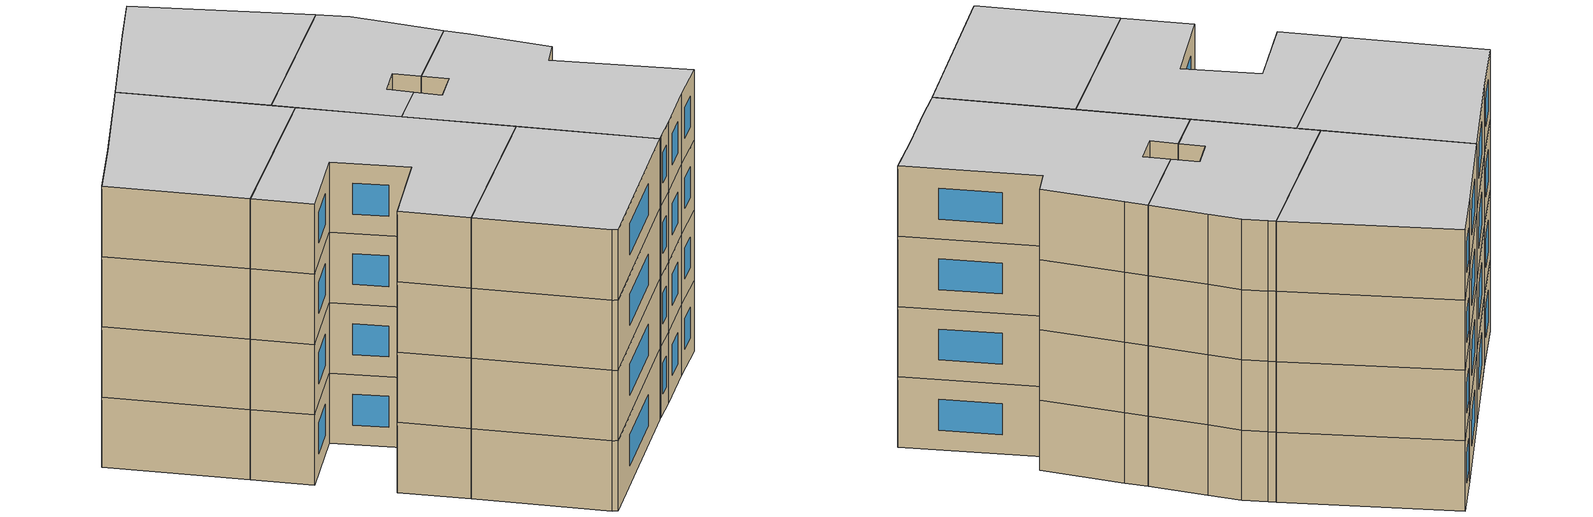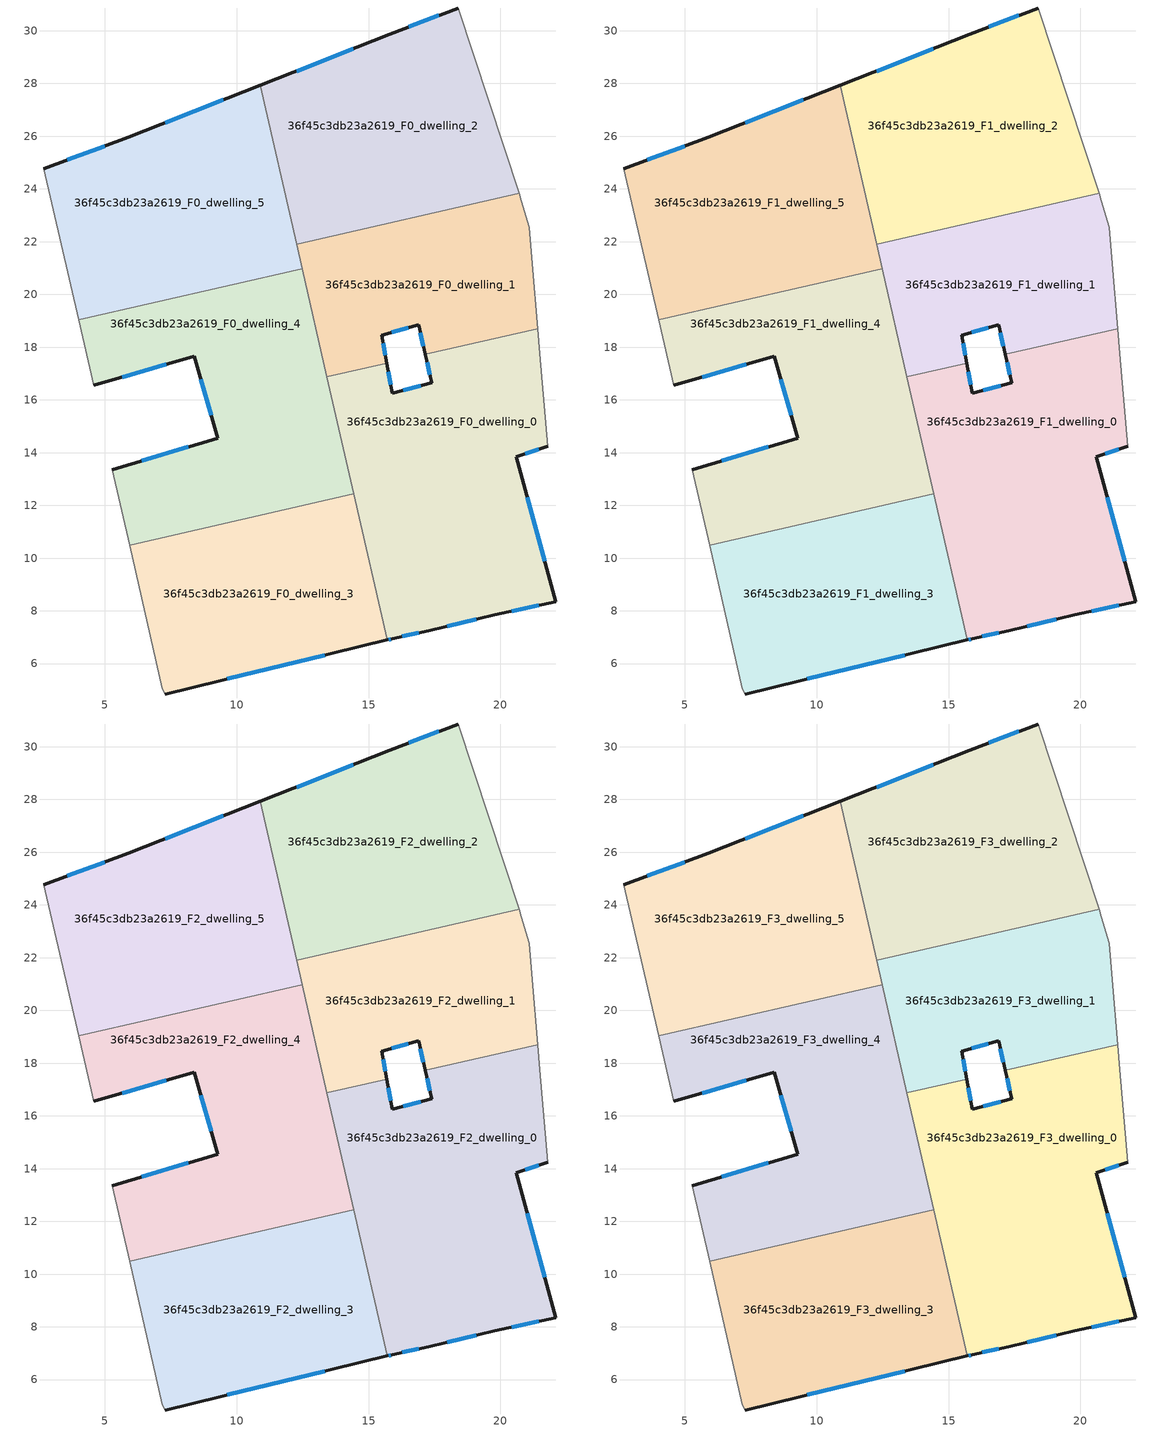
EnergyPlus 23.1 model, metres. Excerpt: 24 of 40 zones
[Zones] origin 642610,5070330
36f45c3db23a2619_F0_dwelling_0
 floor ground (EU_floor_Construction): 21.42,18.7 21.5,17.75 21.8,14.25 20.6,13.85 22.1,8.34 19.79,7.84 17.29,7.25 15.89,6.95 15.7,6.9 13.42,16.87 15.69,17.39 15.89,16.25 17.4,16.65 17.15,17.73 z0
 wall outside (EU_wall_Construction): 17.15,17.73 17.4,16.65 15.89,16.25 15.69,17.39 / 15.7,6.9 15.89,6.95 17.29,7.25 19.79,7.84 22.1,8.34 20.6,13.85 21.8,14.25 z0:3
 wall to 36f45c3db23a2619_F0_dwelling_1 (EU_wall_Construction): 15.69,17.39 13.42,16.87 / 21.42,18.7 17.15,17.73 z0:3
 wall adiabatic (EU_wall_Construction): 21.8,14.25 21.5,17.75 21.42,18.7 z0:3
 wall to 36f45c3db23a2619_F0_dwelling_3 (EU_wall_Construction): 14.44,12.44 15.7,6.9 z0:3
 wall to 36f45c3db23a2619_F0_dwelling_4 (EU_wall_Construction): 13.42,16.87 14.44,12.44 z0:3
 window (EU_Window_Construction): 15.84,16.57 15.74,17.07 / 16.97,16.54 16.31,16.36 / 17.22,17.43 17.33,16.95 / 20.93,13.96 21.46,14.14 / 21.68,9.89 21.02,12.31 / 20.44,7.99 21.45,8.2 / 17.99,7.41 19.09,7.68 / 16.28,7.03 16.9,7.16 / 15.76,6.91 15.84,6.93 z0.84:2.16
36f45c3db23a2619_F0_dwelling_1
 floor ground (EU_floor_Construction): 20.8,23.56 21.1,22.55 21.2,21.15 21.42,18.7 17.15,17.73 16.9,18.85 15.49,18.46 15.69,17.39 13.42,16.87 12.27,21.91 20.71,23.84 z0
 wall outside (EU_wall_Construction): 15.69,17.39 15.49,18.46 16.9,18.85 17.15,17.73 z0:3
 wall adiabatic (EU_wall_Construction): 21.42,18.7 21.2,21.15 21.1,22.55 20.8,23.56 20.71,23.84 z0:3
 wall to 36f45c3db23a2619_F0_dwelling_2 (EU_wall_Construction): 20.71,23.84 12.27,21.91 z0:3
 wall to 36f45c3db23a2619_F0_dwelling_4 (EU_wall_Construction): 12.49,20.97 13.42,16.87 z0:3
 wall to 36f45c3db23a2619_F0_dwelling_5 (EU_wall_Construction): 12.27,21.91 12.49,20.97 z0:3
 window (EU_Window_Construction): 16.97,18.54 17.08,18.04 / 15.89,18.57 16.5,18.74 / 15.63,17.69 15.55,18.16 z0.84:2.16
36f45c3db23a2619_F0_dwelling_2
 floor ground (EU_floor_Construction): 18.4,30.86 20.71,23.84 12.27,21.91 10.9,27.93 15.8,29.86 z0
 wall outside (EU_wall_Construction): 18.4,30.86 15.8,29.86 10.9,27.93 z0:3
 wall adiabatic (EU_wall_Construction): 20.71,23.84 18.4,30.86 z0:3
 wall to 36f45c3db23a2619_F0_dwelling_5 (EU_wall_Construction): 10.9,27.93 12.27,21.91 z0:3
 window (EU_Window_Construction): 14.42,29.32 12.27,28.47 / 17.67,30.58 16.53,30.14 z0.84:2.16
36f45c3db23a2619_F0_dwelling_3
 floor ground (EU_floor_Construction): 14.44,12.44 15.7,6.9 7.28,4.85 7.19,5.05 5.94,10.5 z0
 wall outside (EU_wall_Construction): 7.28,4.85 15.7,6.9 z0:3
 wall adiabatic (EU_wall_Construction): 5.94,10.5 7.19,5.05 7.28,4.85 z0:3
 wall to 36f45c3db23a2619_F0_dwelling_4 (EU_wall_Construction): 14.44,12.44 5.94,10.5 z0:3
 window (EU_Window_Construction): 9.64,5.42 13.35,6.32 z0.84:2.16
36f45c3db23a2619_F0_dwelling_4
 floor ground (EU_floor_Construction): 12.49,20.97 14.44,12.44 5.94,10.5 5.29,13.35 9.29,14.55 8.39,17.66 4.59,16.56 4.01,19.03 z0
 wall outside (EU_wall_Construction): 4.59,16.56 8.39,17.66 9.29,14.55 5.29,13.35 z0:3
 wall adiabatic (EU_wall_Construction): 4.01,19.03 4.59,16.56 / 5.29,13.35 5.94,10.5 z0:3
 wall to 36f45c3db23a2619_F0_dwelling_5 (EU_wall_Construction): 12.49,20.97 4.01,19.03 z0:3
 window (EU_Window_Construction): 5.65,16.86 7.32,17.35 / 8.17,14.22 6.41,13.69 / 8.64,16.79 9.04,15.42 z0.84:2.16
36f45c3db23a2619_F0_dwelling_5
 floor ground (EU_floor_Construction): 10.9,27.93 12.49,20.97 4.01,19.03 2.69,24.76 5.89,25.96 z0
 wall outside (EU_wall_Construction): 10.9,27.93 5.89,25.96 2.69,24.76 z0:3
 wall adiabatic (EU_wall_Construction): 2.69,24.76 4.01,19.03 z0:3
 window (EU_Window_Construction): 4.99,25.63 3.58,25.1 / 9.49,27.38 7.29,26.51 z0.84:2.16
36f45c3db23a2619_F1_dwelling_0
 floor to 36f45c3db23a2619_F0_dwelling_0 (EU_floor_Construction): 21.42,18.7 21.5,17.75 21.8,14.25 20.6,13.85 22.1,8.34 19.79,7.84 17.29,7.25 15.89,6.95 15.7,6.9 13.42,16.87 15.69,17.39 15.89,16.25 17.4,16.65 17.15,17.73 z3
 wall outside (EU_wall_Construction): 17.15,17.73 17.4,16.65 15.89,16.25 15.69,17.39 / 15.7,6.9 15.89,6.95 17.29,7.25 19.79,7.84 22.1,8.34 20.6,13.85 21.8,14.25 z3:6
 wall to 36f45c3db23a2619_F1_dwelling_1 (EU_wall_Construction): 15.69,17.39 13.42,16.87 / 21.42,18.7 17.15,17.73 z3:6
 wall adiabatic (EU_wall_Construction): 21.8,14.25 21.5,17.75 21.42,18.7 z3:6
 wall to 36f45c3db23a2619_F1_dwelling_3 (EU_wall_Construction): 14.44,12.44 15.7,6.9 z3:6
 wall to 36f45c3db23a2619_F1_dwelling_4 (EU_wall_Construction): 13.42,16.87 14.44,12.44 z3:6
 window (EU_Window_Construction): 15.84,16.57 15.74,17.07 / 16.97,16.54 16.31,16.36 / 17.22,17.43 17.33,16.95 / 20.93,13.96 21.46,14.14 / 21.68,9.89 21.02,12.31 / 20.44,7.99 21.45,8.2 / 17.99,7.41 19.09,7.68 / 16.28,7.03 16.9,7.16 / 15.76,6.91 15.84,6.93 z3.84:5.16
36f45c3db23a2619_F1_dwelling_1
 floor to 36f45c3db23a2619_F0_dwelling_1 (EU_floor_Construction): 20.8,23.56 21.1,22.55 21.2,21.15 21.42,18.7 17.15,17.73 16.9,18.85 15.49,18.46 15.69,17.39 13.42,16.87 12.27,21.91 20.71,23.84 z3
 wall outside (EU_wall_Construction): 15.69,17.39 15.49,18.46 16.9,18.85 17.15,17.73 z3:6
 wall adiabatic (EU_wall_Construction): 21.42,18.7 21.2,21.15 21.1,22.55 20.8,23.56 20.71,23.84 z3:6
 wall to 36f45c3db23a2619_F1_dwelling_2 (EU_wall_Construction): 20.71,23.84 12.27,21.91 z3:6
 wall to 36f45c3db23a2619_F1_dwelling_4 (EU_wall_Construction): 12.49,20.97 13.42,16.87 z3:6
 wall to 36f45c3db23a2619_F1_dwelling_5 (EU_wall_Construction): 12.27,21.91 12.49,20.97 z3:6
 window (EU_Window_Construction): 16.97,18.54 17.08,18.04 / 15.89,18.57 16.5,18.74 / 15.63,17.69 15.55,18.16 z3.84:5.16
36f45c3db23a2619_F1_dwelling_2
 floor to 36f45c3db23a2619_F0_dwelling_2 (EU_floor_Construction): 18.4,30.86 20.71,23.84 12.27,21.91 10.9,27.93 15.8,29.86 z3
 wall outside (EU_wall_Construction): 18.4,30.86 15.8,29.86 10.9,27.93 z3:6
 wall adiabatic (EU_wall_Construction): 20.71,23.84 18.4,30.86 z3:6
 wall to 36f45c3db23a2619_F1_dwelling_5 (EU_wall_Construction): 10.9,27.93 12.27,21.91 z3:6
 window (EU_Window_Construction): 14.42,29.32 12.27,28.47 / 17.67,30.58 16.53,30.14 z3.84:5.16
36f45c3db23a2619_F1_dwelling_3
 floor to 36f45c3db23a2619_F0_dwelling_3 (EU_floor_Construction): 14.44,12.44 15.7,6.9 7.28,4.85 7.19,5.05 5.94,10.5 z3
 wall outside (EU_wall_Construction): 7.28,4.85 15.7,6.9 z3:6
 wall adiabatic (EU_wall_Construction): 5.94,10.5 7.19,5.05 7.28,4.85 z3:6
 wall to 36f45c3db23a2619_F1_dwelling_4 (EU_wall_Construction): 14.44,12.44 5.94,10.5 z3:6
 window (EU_Window_Construction): 9.64,5.42 13.35,6.32 z3.84:5.16
36f45c3db23a2619_F1_dwelling_4
 floor to 36f45c3db23a2619_F0_dwelling_4 (EU_floor_Construction): 12.49,20.97 14.44,12.44 5.94,10.5 5.29,13.35 9.29,14.55 8.39,17.66 4.59,16.56 4.01,19.03 z3
 wall outside (EU_wall_Construction): 4.59,16.56 8.39,17.66 9.29,14.55 5.29,13.35 z3:6
 wall adiabatic (EU_wall_Construction): 4.01,19.03 4.59,16.56 / 5.29,13.35 5.94,10.5 z3:6
 wall to 36f45c3db23a2619_F1_dwelling_5 (EU_wall_Construction): 12.49,20.97 4.01,19.03 z3:6
 window (EU_Window_Construction): 5.65,16.86 7.32,17.35 / 8.17,14.22 6.41,13.69 / 8.64,16.79 9.04,15.42 z3.84:5.16
36f45c3db23a2619_F1_dwelling_5
 floor to 36f45c3db23a2619_F0_dwelling_5 (EU_floor_Construction): 10.9,27.93 12.49,20.97 4.01,19.03 2.69,24.76 5.89,25.96 z3
 wall outside (EU_wall_Construction): 10.9,27.93 5.89,25.96 2.69,24.76 z3:6
 wall adiabatic (EU_wall_Construction): 2.69,24.76 4.01,19.03 z3:6
 window (EU_Window_Construction): 4.99,25.63 3.58,25.1 / 9.49,27.38 7.29,26.51 z3.84:5.16
36f45c3db23a2619_F2_dwelling_0
 floor to 36f45c3db23a2619_F1_dwelling_0 (EU_floor_Construction): 21.42,18.7 21.5,17.75 21.8,14.25 20.6,13.85 22.1,8.34 19.79,7.84 17.29,7.25 15.89,6.95 15.7,6.9 13.42,16.87 15.69,17.39 15.89,16.25 17.4,16.65 17.15,17.73 z6
 wall outside (EU_wall_Construction): 17.15,17.73 17.4,16.65 15.89,16.25 15.69,17.39 / 15.7,6.9 15.89,6.95 17.29,7.25 19.79,7.84 22.1,8.34 20.6,13.85 21.8,14.25 z6:9
 wall to 36f45c3db23a2619_F2_dwelling_1 (EU_wall_Construction): 15.69,17.39 13.42,16.87 / 21.42,18.7 17.15,17.73 z6:9
 wall adiabatic (EU_wall_Construction): 21.8,14.25 21.5,17.75 21.42,18.7 z6:9
 wall to 36f45c3db23a2619_F2_dwelling_3 (EU_wall_Construction): 14.44,12.44 15.7,6.9 z6:9
 wall to 36f45c3db23a2619_F2_dwelling_4 (EU_wall_Construction): 13.42,16.87 14.44,12.44 z6:9
 window (EU_Window_Construction): 15.84,16.57 15.74,17.07 / 16.97,16.54 16.31,16.36 / 17.22,17.43 17.33,16.95 / 20.93,13.96 21.46,14.14 / 21.68,9.89 21.02,12.31 / 20.44,7.99 21.45,8.2 / 17.99,7.41 19.09,7.68 / 16.28,7.03 16.9,7.16 / 15.76,6.91 15.84,6.93 z6.84:8.16
36f45c3db23a2619_F2_dwelling_1
 floor to 36f45c3db23a2619_F1_dwelling_1 (EU_floor_Construction): 20.8,23.56 21.1,22.55 21.2,21.15 21.42,18.7 17.15,17.73 16.9,18.85 15.49,18.46 15.69,17.39 13.42,16.87 12.27,21.91 20.71,23.84 z6
 wall outside (EU_wall_Construction): 15.69,17.39 15.49,18.46 16.9,18.85 17.15,17.73 z6:9
 wall adiabatic (EU_wall_Construction): 21.42,18.7 21.2,21.15 21.1,22.55 20.8,23.56 20.71,23.84 z6:9
 wall to 36f45c3db23a2619_F2_dwelling_2 (EU_wall_Construction): 20.71,23.84 12.27,21.91 z6:9
 wall to 36f45c3db23a2619_F2_dwelling_4 (EU_wall_Construction): 12.49,20.97 13.42,16.87 z6:9
 wall to 36f45c3db23a2619_F2_dwelling_5 (EU_wall_Construction): 12.27,21.91 12.49,20.97 z6:9
 window (EU_Window_Construction): 16.97,18.54 17.08,18.04 / 15.89,18.57 16.5,18.74 / 15.63,17.69 15.55,18.16 z6.84:8.16
36f45c3db23a2619_F2_dwelling_2
 floor to 36f45c3db23a2619_F1_dwelling_2 (EU_floor_Construction): 18.4,30.86 20.71,23.84 12.27,21.91 10.9,27.93 15.8,29.86 z6
 wall outside (EU_wall_Construction): 18.4,30.86 15.8,29.86 10.9,27.93 z6:9
 wall adiabatic (EU_wall_Construction): 20.71,23.84 18.4,30.86 z6:9
 wall to 36f45c3db23a2619_F2_dwelling_5 (EU_wall_Construction): 10.9,27.93 12.27,21.91 z6:9
 window (EU_Window_Construction): 14.42,29.32 12.27,28.47 / 17.67,30.58 16.53,30.14 z6.84:8.16
36f45c3db23a2619_F2_dwelling_3
 floor to 36f45c3db23a2619_F1_dwelling_3 (EU_floor_Construction): 14.44,12.44 15.7,6.9 7.28,4.85 7.19,5.05 5.94,10.5 z6
 wall outside (EU_wall_Construction): 7.28,4.85 15.7,6.9 z6:9
 wall adiabatic (EU_wall_Construction): 5.94,10.5 7.19,5.05 7.28,4.85 z6:9
 wall to 36f45c3db23a2619_F2_dwelling_4 (EU_wall_Construction): 14.44,12.44 5.94,10.5 z6:9
 window (EU_Window_Construction): 9.64,5.42 13.35,6.32 z6.84:8.16
36f45c3db23a2619_F2_dwelling_4
 floor to 36f45c3db23a2619_F1_dwelling_4 (EU_floor_Construction): 12.49,20.97 14.44,12.44 5.94,10.5 5.29,13.35 9.29,14.55 8.39,17.66 4.59,16.56 4.01,19.03 z6
 wall outside (EU_wall_Construction): 4.59,16.56 8.39,17.66 9.29,14.55 5.29,13.35 z6:9
 wall adiabatic (EU_wall_Construction): 4.01,19.03 4.59,16.56 / 5.29,13.35 5.94,10.5 z6:9
 wall to 36f45c3db23a2619_F2_dwelling_5 (EU_wall_Construction): 12.49,20.97 4.01,19.03 z6:9
 window (EU_Window_Construction): 5.65,16.86 7.32,17.35 / 8.17,14.22 6.41,13.69 / 8.64,16.79 9.04,15.42 z6.84:8.16
36f45c3db23a2619_F2_dwelling_5
 floor to 36f45c3db23a2619_F1_dwelling_5 (EU_floor_Construction): 10.9,27.93 12.49,20.97 4.01,19.03 2.69,24.76 5.89,25.96 z6
 wall outside (EU_wall_Construction): 10.9,27.93 5.89,25.96 2.69,24.76 z6:9
 wall adiabatic (EU_wall_Construction): 2.69,24.76 4.01,19.03 z6:9
 window (EU_Window_Construction): 4.99,25.63 3.58,25.1 / 9.49,27.38 7.29,26.51 z6.84:8.16
36f45c3db23a2619_F3_dwelling_0
 floor to 36f45c3db23a2619_F2_dwelling_0 (EU_floor_Construction): 21.42,18.7 21.5,17.75 21.8,14.25 20.6,13.85 22.1,8.34 19.79,7.84 17.29,7.25 15.89,6.95 15.7,6.9 13.42,16.87 15.69,17.39 15.89,16.25 17.4,16.65 17.15,17.73 z9
 wall outside (EU_wall_Construction): 17.15,17.73 17.4,16.65 15.89,16.25 15.69,17.39 / 15.7,6.9 15.89,6.95 17.29,7.25 19.79,7.84 22.1,8.34 20.6,13.85 21.8,14.25 z9:12
 wall to 36f45c3db23a2619_F3_dwelling_1 (EU_wall_Construction): 15.69,17.39 13.42,16.87 / 21.42,18.7 17.15,17.73 z9:12
 wall adiabatic (EU_wall_Construction): 21.8,14.25 21.5,17.75 21.42,18.7 z9:12
 wall to 36f45c3db23a2619_F3_dwelling_3 (EU_wall_Construction): 14.44,12.44 15.7,6.9 z9:12
 wall to 36f45c3db23a2619_F3_dwelling_4 (EU_wall_Construction): 13.42,16.87 14.44,12.44 z9:12
 window (EU_Window_Construction): 15.84,16.57 15.74,17.07 / 16.97,16.54 16.31,16.36 / 17.22,17.43 17.33,16.95 / 20.93,13.96 21.46,14.14 / 21.68,9.89 21.02,12.31 / 20.44,7.99 21.45,8.2 / 17.99,7.41 19.09,7.68 / 16.28,7.03 16.9,7.16 / 15.76,6.91 15.84,6.93 z9.84:11.16
 ceiling to 36f45c3db23a2619_F4_dwelling_0 (EU_floor_Construction): 22.1,8.34 20.6,13.85 21.8,14.25 21.5,17.75 21.42,18.7 17.15,17.73 17.4,16.65 15.89,16.25 15.69,17.39 13.42,16.87 15.7,6.9 15.89,6.95 17.29,7.25 19.79,7.84 z12
36f45c3db23a2619_F3_dwelling_1
 floor to 36f45c3db23a2619_F2_dwelling_1 (EU_floor_Construction): 20.8,23.56 21.1,22.55 21.2,21.15 21.42,18.7 17.15,17.73 16.9,18.85 15.49,18.46 15.69,17.39 13.42,16.87 12.27,21.91 20.71,23.84 z9
 wall outside (EU_wall_Construction): 15.69,17.39 15.49,18.46 16.9,18.85 17.15,17.73 z9:12
 wall adiabatic (EU_wall_Construction): 21.42,18.7 21.2,21.15 21.1,22.55 20.8,23.56 20.71,23.84 z9:12
 wall to 36f45c3db23a2619_F3_dwelling_2 (EU_wall_Construction): 20.71,23.84 12.27,21.91 z9:12
 wall to 36f45c3db23a2619_F3_dwelling_4 (EU_wall_Construction): 12.49,20.97 13.42,16.87 z9:12
 wall to 36f45c3db23a2619_F3_dwelling_5 (EU_wall_Construction): 12.27,21.91 12.49,20.97 z9:12
 window (EU_Window_Construction): 16.97,18.54 17.08,18.04 / 15.89,18.57 16.5,18.74 / 15.63,17.69 15.55,18.16 z9.84:11.16
 ceiling to 36f45c3db23a2619_F4_dwelling_1 (EU_floor_Construction): 21.42,18.7 21.2,21.15 21.1,22.55 20.8,23.56 20.71,23.84 12.27,21.91 13.42,16.87 15.69,17.39 15.49,18.46 16.9,18.85 17.15,17.73 z12
36f45c3db23a2619_F3_dwelling_2
 floor to 36f45c3db23a2619_F2_dwelling_2 (EU_floor_Construction): 18.4,30.86 20.71,23.84 12.27,21.91 10.9,27.93 15.8,29.86 z9
 wall outside (EU_wall_Construction): 18.4,30.86 15.8,29.86 10.9,27.93 z9:12
 wall adiabatic (EU_wall_Construction): 20.71,23.84 18.4,30.86 z9:12
 wall to 36f45c3db23a2619_F3_dwelling_5 (EU_wall_Construction): 10.9,27.93 12.27,21.91 z9:12
 window (EU_Window_Construction): 14.42,29.32 12.27,28.47 / 17.67,30.58 16.53,30.14 z9.84:11.16
 ceiling to 36f45c3db23a2619_F4_dwelling_2 (EU_floor_Construction): 20.71,23.84 18.4,30.86 15.8,29.86 10.9,27.93 12.27,21.91 z12
36f45c3db23a2619_F3_dwelling_3
 floor to 36f45c3db23a2619_F2_dwelling_3 (EU_floor_Construction): 14.44,12.44 15.7,6.9 7.28,4.85 7.19,5.05 5.94,10.5 z9
 wall outside (EU_wall_Construction): 7.28,4.85 15.7,6.9 z9:12
 wall adiabatic (EU_wall_Construction): 5.94,10.5 7.19,5.05 7.28,4.85 z9:12
 wall to 36f45c3db23a2619_F3_dwelling_4 (EU_wall_Construction): 14.44,12.44 5.94,10.5 z9:12
 window (EU_Window_Construction): 9.64,5.42 13.35,6.32 z9.84:11.16
 ceiling to 36f45c3db23a2619_F4_dwelling_3 (EU_floor_Construction): 15.7,6.9 14.44,12.44 5.94,10.5 7.19,5.05 7.28,4.85 z12
36f45c3db23a2619_F3_dwelling_4
 floor to 36f45c3db23a2619_F2_dwelling_4 (EU_floor_Construction): 12.49,20.97 14.44,12.44 5.94,10.5 5.29,13.35 9.29,14.55 8.39,17.66 4.59,16.56 4.01,19.03 z9
 wall outside (EU_wall_Construction): 4.59,16.56 8.39,17.66 9.29,14.55 5.29,13.35 z9:12
 wall adiabatic (EU_wall_Construction): 4.01,19.03 4.59,16.56 / 5.29,13.35 5.94,10.5 z9:12
 wall to 36f45c3db23a2619_F3_dwelling_5 (EU_wall_Construction): 12.49,20.97 4.01,19.03 z9:12
 window (EU_Window_Construction): 5.65,16.86 7.32,17.35 / 8.17,14.22 6.41,13.69 / 8.64,16.79 9.04,15.42 z9.84:11.16
 ceiling to 36f45c3db23a2619_F4_dwelling_4 (EU_floor_Construction): 14.44,12.44 12.49,20.97 4.01,19.03 4.59,16.56 8.39,17.66 9.29,14.55 5.29,13.35 5.94,10.5 z12
36f45c3db23a2619_F3_dwelling_5
 floor to 36f45c3db23a2619_F2_dwelling_5 (EU_floor_Construction): 10.9,27.93 12.49,20.97 4.01,19.03 2.69,24.76 5.89,25.96 z9
 wall outside (EU_wall_Construction): 10.9,27.93 5.89,25.96 2.69,24.76 z9:12
 wall adiabatic (EU_wall_Construction): 2.69,24.76 4.01,19.03 z9:12
 window (EU_Window_Construction): 4.99,25.63 3.58,25.1 / 9.49,27.38 7.29,26.51 z9.84:11.16
 ceiling to 36f45c3db23a2619_F4_dwelling_5 (EU_floor_Construction): 12.49,20.97 10.9,27.93 5.89,25.96 2.69,24.76 4.01,19.03 z12
[Building]
EU S2 Campaign: North Axis=0; Terrain=City; Solar Distribution=FullExterior
[Site:Location]
Lyon-Bron: Latitude=45.75; Longitude=5; Time Zone=1; Elevation=198
[SizingPeriod:WeatherFileDays]
AnnualSizingPeriod: Begin Month=1; Begin Day of Month=1; End Month=12; End Day of Month=31; Day of Week for Start Day=Monday; Use Weather File Daylight Saving Period=No; Use Weather File Rain and Snow Indicators=No
[MATERIAL]
EU_InternalMass_Material: Roughness=MediumRough; Thickness=0.1; Conductivity=1; Density=1800; Specific Heat=900; Thermal Absorptance=0.9; Solar Absorptance=0.7; Visible Absorptance=0.7
[MATERIAL:NOMASS] Roughness=MediumRough; Thermal Absorptance=0.9; Solar Absorptance=0.7; Visible Absorptance=0.7
Name | Thermal Resistance
EU_wall_NoMass | 0.776494
EU_floor_NoMass | 0.421597
[WINDOWMATERIAL:SIMPLEGLAZINGSYSTEM]
EU_Window_SimpleGlazing: UFactor=4.24961; Solar Heat Gain Coefficient=0.83; Visible Transmittance=0.83
[CONSTRUCTION]
EU_wall_Construction: EU_wall_NoMass
EU_floor_Construction: EU_floor_NoMass
EU_Window_Construction: EU_Window_SimpleGlazing
EU_InternalMass_Construction: EU_InternalMass_Material
[ZONE] Type=1; Multiplier=1; Ceiling Height=autocalculate; Floor Area=autocalculate; Part of Total Floor Area=Yes
Name | Volume
36f45c3db23a2619_F0_dwelling_0; 36f45c3db23a2619_F1_dwelling_0; 36f45c3db23a2619_F2_dwelling_0; 36f45c3db23a2619_F3_dwelling_0 | 211.92
36f45c3db23a2619_F0_dwelling_1; 36f45c3db23a2619_F1_dwelling_1; 36f45c3db23a2619_F2_dwelling_1; 36f45c3db23a2619_F3_dwelling_1 | 127.193
36f45c3db23a2619_F0_dwelling_2; 36f45c3db23a2619_F1_dwelling_2; 36f45c3db23a2619_F2_dwelling_2; 36f45c3db23a2619_F3_dwelling_2 | 169.548
36f45c3db23a2619_F0_dwelling_3; 36f45c3db23a2619_F1_dwelling_3; 36f45c3db23a2619_F2_dwelling_3; 36f45c3db23a2619_F3_dwelling_3 | 150.291
36f45c3db23a2619_F0_dwelling_4; 36f45c3db23a2619_F1_dwelling_4; 36f45c3db23a2619_F2_dwelling_4; 36f45c3db23a2619_F3_dwelling_4 | 188.805
36f45c3db23a2619_F0_dwelling_5; 36f45c3db23a2619_F1_dwelling_5; 36f45c3db23a2619_F2_dwelling_5; 36f45c3db23a2619_F3_dwelling_5 | 169.534
[INTERNALMASS] Construction=EU_InternalMass_Construction
Name | Zone or ZoneList | Surface Area
36f45c3db23a2619_F0_dwelling_0_EU_InternalMass | 36f45c3db23a2619_F0_dwelling_0 | 70.6395
36f45c3db23a2619_F0_dwelling_1_EU_InternalMass | 36f45c3db23a2619_F0_dwelling_1 | 42.3977
36f45c3db23a2619_F0_dwelling_2_EU_InternalMass | 36f45c3db23a2619_F0_dwelling_2 | 56.5159
36f45c3db23a2619_F0_dwelling_3_EU_InternalMass | 36f45c3db23a2619_F0_dwelling_3 | 50.0968
36f45c3db23a2619_F0_dwelling_4_EU_InternalMass | 36f45c3db23a2619_F0_dwelling_4 | 62.9349
36f45c3db23a2619_F0_dwelling_5_EU_InternalMass | 36f45c3db23a2619_F0_dwelling_5 | 56.5114
36f45c3db23a2619_F1_dwelling_0_EU_InternalMass | 36f45c3db23a2619_F1_dwelling_0 | 70.6395
36f45c3db23a2619_F1_dwelling_1_EU_InternalMass | 36f45c3db23a2619_F1_dwelling_1 | 42.3977
36f45c3db23a2619_F1_dwelling_2_EU_InternalMass | 36f45c3db23a2619_F1_dwelling_2 | 56.5159
36f45c3db23a2619_F1_dwelling_3_EU_InternalMass | 36f45c3db23a2619_F1_dwelling_3 | 50.0968
36f45c3db23a2619_F1_dwelling_4_EU_InternalMass | 36f45c3db23a2619_F1_dwelling_4 | 62.9349
36f45c3db23a2619_F1_dwelling_5_EU_InternalMass | 36f45c3db23a2619_F1_dwelling_5 | 56.5114
36f45c3db23a2619_F2_dwelling_0_EU_InternalMass | 36f45c3db23a2619_F2_dwelling_0 | 70.6395
36f45c3db23a2619_F2_dwelling_1_EU_InternalMass | 36f45c3db23a2619_F2_dwelling_1 | 42.3977
36f45c3db23a2619_F2_dwelling_2_EU_InternalMass | 36f45c3db23a2619_F2_dwelling_2 | 56.5159
36f45c3db23a2619_F2_dwelling_3_EU_InternalMass | 36f45c3db23a2619_F2_dwelling_3 | 50.0968
36f45c3db23a2619_F2_dwelling_4_EU_InternalMass | 36f45c3db23a2619_F2_dwelling_4 | 62.9349
36f45c3db23a2619_F2_dwelling_5_EU_InternalMass | 36f45c3db23a2619_F2_dwelling_5 | 56.5114
36f45c3db23a2619_F3_dwelling_0_EU_InternalMass | 36f45c3db23a2619_F3_dwelling_0 | 70.6395
36f45c3db23a2619_F3_dwelling_1_EU_InternalMass | 36f45c3db23a2619_F3_dwelling_1 | 42.3977
36f45c3db23a2619_F3_dwelling_2_EU_InternalMass | 36f45c3db23a2619_F3_dwelling_2 | 56.5159
36f45c3db23a2619_F3_dwelling_3_EU_InternalMass | 36f45c3db23a2619_F3_dwelling_3 | 50.0968
36f45c3db23a2619_F3_dwelling_4_EU_InternalMass | 36f45c3db23a2619_F3_dwelling_4 | 62.9349
36f45c3db23a2619_F3_dwelling_5_EU_InternalMass | 36f45c3db23a2619_F3_dwelling_5 | 56.5114
[OTHEREQUIPMENT] Fuel Type=Electricity; Design Level Calculation Method=Watts/Area; Power per Zone Floor Area=1; Fraction Latent=0; Fraction Radiant=0; Fraction Lost=0; Carbon Dioxide Generation Rate=0; EndUse Subcategory=EU_Step8_InternalGains
Name | Zone or ZoneList or Space or SpaceList | Schedule
EU_Step8_InternalGain_36f45c3db23a2619_F0_dwelling_0_f000 | 36f45c3db23a2619_F0_dwelling_0 | EU_Step8_GainSchedule_36f45c3db23a2619_F0_dwelling_0_f000
EU_Step8_InternalGain_36f45c3db23a2619_F0_dwelling_1_f000 | 36f45c3db23a2619_F0_dwelling_1 | EU_Step8_GainSchedule_36f45c3db23a2619_F0_dwelling_1_f000
EU_Step8_InternalGain_36f45c3db23a2619_F0_dwelling_2_f000 | 36f45c3db23a2619_F0_dwelling_2 | EU_Step8_GainSchedule_36f45c3db23a2619_F0_dwelling_2_f000
EU_Step8_InternalGain_36f45c3db23a2619_F0_dwelling_3_f000 | 36f45c3db23a2619_F0_dwelling_3 | EU_Step8_GainSchedule_36f45c3db23a2619_F0_dwelling_3_f000
EU_Step8_InternalGain_36f45c3db23a2619_F0_dwelling_4_f000 | 36f45c3db23a2619_F0_dwelling_4 | EU_Step8_GainSchedule_36f45c3db23a2619_F0_dwelling_4_f000
EU_Step8_InternalGain_36f45c3db23a2619_F0_dwelling_5_f000 | 36f45c3db23a2619_F0_dwelling_5 | EU_Step8_GainSchedule_36f45c3db23a2619_F0_dwelling_5_f000
EU_Step8_InternalGain_36f45c3db23a2619_F1_dwelling_0_f000 | 36f45c3db23a2619_F1_dwelling_0 | EU_Step8_GainSchedule_36f45c3db23a2619_F1_dwelling_0_f000
EU_Step8_InternalGain_36f45c3db23a2619_F1_dwelling_1_f000 | 36f45c3db23a2619_F1_dwelling_1 | EU_Step8_GainSchedule_36f45c3db23a2619_F1_dwelling_1_f000
EU_Step8_InternalGain_36f45c3db23a2619_F1_dwelling_2_f000 | 36f45c3db23a2619_F1_dwelling_2 | EU_Step8_GainSchedule_36f45c3db23a2619_F1_dwelling_2_f000
EU_Step8_InternalGain_36f45c3db23a2619_F1_dwelling_3_f000 | 36f45c3db23a2619_F1_dwelling_3 | EU_Step8_GainSchedule_36f45c3db23a2619_F1_dwelling_3_f000
EU_Step8_InternalGain_36f45c3db23a2619_F1_dwelling_4_f000 | 36f45c3db23a2619_F1_dwelling_4 | EU_Step8_GainSchedule_36f45c3db23a2619_F1_dwelling_4_f000
EU_Step8_InternalGain_36f45c3db23a2619_F1_dwelling_5_f000 | 36f45c3db23a2619_F1_dwelling_5 | EU_Step8_GainSchedule_36f45c3db23a2619_F1_dwelling_5_f000
EU_Step8_InternalGain_36f45c3db23a2619_F2_dwelling_0_f000 | 36f45c3db23a2619_F2_dwelling_0 | EU_Step8_GainSchedule_36f45c3db23a2619_F2_dwelling_0_f000
EU_Step8_InternalGain_36f45c3db23a2619_F2_dwelling_1_f000 | 36f45c3db23a2619_F2_dwelling_1 | EU_Step8_GainSchedule_36f45c3db23a2619_F2_dwelling_1_f000
EU_Step8_InternalGain_36f45c3db23a2619_F2_dwelling_2_f000 | 36f45c3db23a2619_F2_dwelling_2 | EU_Step8_GainSchedule_36f45c3db23a2619_F2_dwelling_2_f000
EU_Step8_InternalGain_36f45c3db23a2619_F2_dwelling_3_f000 | 36f45c3db23a2619_F2_dwelling_3 | EU_Step8_GainSchedule_36f45c3db23a2619_F2_dwelling_3_f000
EU_Step8_InternalGain_36f45c3db23a2619_F2_dwelling_4_f000 | 36f45c3db23a2619_F2_dwelling_4 | EU_Step8_GainSchedule_36f45c3db23a2619_F2_dwelling_4_f000
EU_Step8_InternalGain_36f45c3db23a2619_F2_dwelling_5_f000 | 36f45c3db23a2619_F2_dwelling_5 | EU_Step8_GainSchedule_36f45c3db23a2619_F2_dwelling_5_f000
EU_Step8_InternalGain_36f45c3db23a2619_F3_dwelling_0_f000 | 36f45c3db23a2619_F3_dwelling_0 | EU_Step8_GainSchedule_36f45c3db23a2619_F3_dwelling_0_f000
EU_Step8_InternalGain_36f45c3db23a2619_F3_dwelling_1_f000 | 36f45c3db23a2619_F3_dwelling_1 | EU_Step8_GainSchedule_36f45c3db23a2619_F3_dwelling_1_f000
EU_Step8_InternalGain_36f45c3db23a2619_F3_dwelling_2_f000 | 36f45c3db23a2619_F3_dwelling_2 | EU_Step8_GainSchedule_36f45c3db23a2619_F3_dwelling_2_f000
EU_Step8_InternalGain_36f45c3db23a2619_F3_dwelling_3_f000 | 36f45c3db23a2619_F3_dwelling_3 | EU_Step8_GainSchedule_36f45c3db23a2619_F3_dwelling_3_f000
EU_Step8_InternalGain_36f45c3db23a2619_F3_dwelling_4_f000 | 36f45c3db23a2619_F3_dwelling_4 | EU_Step8_GainSchedule_36f45c3db23a2619_F3_dwelling_4_f000
EU_Step8_InternalGain_36f45c3db23a2619_F3_dwelling_5_f000 | 36f45c3db23a2619_F3_dwelling_5 | EU_Step8_GainSchedule_36f45c3db23a2619_F3_dwelling_5_f000
[ZONEVENTILATION:DESIGNFLOWRATE] Schedule=EU_AlwaysOn; Design Flow Rate Calculation Method=AirChanges/Hour; Air Changes per Hour=0.693814; Ventilation Type=Natural; Fan Pressure Rise=0; Fan Total Efficiency=1; Constant Term Coefficient=1; Temperature Term Coefficient=0; Velocity Term Coefficient=0; Velocity Squared Term Coefficient=0; Minimum Indoor Temperature=-100; Maximum Indoor Temperature=100; Delta Temperature=-100; Minimum Outdoor Temperature=-100; Maximum Outdoor Temperature=100; Maximum Wind Speed=40
Name | Zone or ZoneList or Space or SpaceList
EU_ConstantAir_36f45c3db23a2619_F0_dwelling_0 | 36f45c3db23a2619_F0_dwelling_0
EU_ConstantAir_36f45c3db23a2619_F0_dwelling_1 | 36f45c3db23a2619_F0_dwelling_1
EU_ConstantAir_36f45c3db23a2619_F0_dwelling_2 | 36f45c3db23a2619_F0_dwelling_2
EU_ConstantAir_36f45c3db23a2619_F0_dwelling_3 | 36f45c3db23a2619_F0_dwelling_3
EU_ConstantAir_36f45c3db23a2619_F0_dwelling_4 | 36f45c3db23a2619_F0_dwelling_4
EU_ConstantAir_36f45c3db23a2619_F0_dwelling_5 | 36f45c3db23a2619_F0_dwelling_5
EU_ConstantAir_36f45c3db23a2619_F1_dwelling_0 | 36f45c3db23a2619_F1_dwelling_0
EU_ConstantAir_36f45c3db23a2619_F1_dwelling_1 | 36f45c3db23a2619_F1_dwelling_1
EU_ConstantAir_36f45c3db23a2619_F1_dwelling_2 | 36f45c3db23a2619_F1_dwelling_2
EU_ConstantAir_36f45c3db23a2619_F1_dwelling_3 | 36f45c3db23a2619_F1_dwelling_3
EU_ConstantAir_36f45c3db23a2619_F1_dwelling_4 | 36f45c3db23a2619_F1_dwelling_4
EU_ConstantAir_36f45c3db23a2619_F1_dwelling_5 | 36f45c3db23a2619_F1_dwelling_5
EU_ConstantAir_36f45c3db23a2619_F2_dwelling_0 | 36f45c3db23a2619_F2_dwelling_0
EU_ConstantAir_36f45c3db23a2619_F2_dwelling_1 | 36f45c3db23a2619_F2_dwelling_1
EU_ConstantAir_36f45c3db23a2619_F2_dwelling_2 | 36f45c3db23a2619_F2_dwelling_2
EU_ConstantAir_36f45c3db23a2619_F2_dwelling_3 | 36f45c3db23a2619_F2_dwelling_3
EU_ConstantAir_36f45c3db23a2619_F2_dwelling_4 | 36f45c3db23a2619_F2_dwelling_4
EU_ConstantAir_36f45c3db23a2619_F2_dwelling_5 | 36f45c3db23a2619_F2_dwelling_5
EU_ConstantAir_36f45c3db23a2619_F3_dwelling_0 | 36f45c3db23a2619_F3_dwelling_0
EU_ConstantAir_36f45c3db23a2619_F3_dwelling_1 | 36f45c3db23a2619_F3_dwelling_1
EU_ConstantAir_36f45c3db23a2619_F3_dwelling_2 | 36f45c3db23a2619_F3_dwelling_2
EU_ConstantAir_36f45c3db23a2619_F3_dwelling_3 | 36f45c3db23a2619_F3_dwelling_3
EU_ConstantAir_36f45c3db23a2619_F3_dwelling_4 | 36f45c3db23a2619_F3_dwelling_4
EU_ConstantAir_36f45c3db23a2619_F3_dwelling_5 | 36f45c3db23a2619_F3_dwelling_5
[HVACTEMPLATE:THERMOSTAT] Constant Heating Setpoint=20; Constant Cooling Setpoint=50
EU_HeatOnly_36f45c3db23a2619_F0_dwelling_0; EU_HeatOnly_36f45c3db23a2619_F0_dwelling_1; EU_HeatOnly_36f45c3db23a2619_F0_dwelling_2; EU_HeatOnly_36f45c3db23a2619_F0_dwelling_3; EU_HeatOnly_36f45c3db23a2619_F0_dwelling_4; EU_HeatOnly_36f45c3db23a2619_F0_dwelling_5; EU_HeatOnly_36f45c3db23a2619_F1_dwelling_0; EU_HeatOnly_36f45c3db23a2619_F1_dwelling_1; EU_HeatOnly_36f45c3db23a2619_F1_dwelling_2; EU_HeatOnly_36f45c3db23a2619_F1_dwelling_3; EU_HeatOnly_36f45c3db23a2619_F1_dwelling_4; EU_HeatOnly_36f45c3db23a2619_F1_dwelling_5; EU_HeatOnly_36f45c3db23a2619_F2_dwelling_0; EU_HeatOnly_36f45c3db23a2619_F2_dwelling_1; EU_HeatOnly_36f45c3db23a2619_F2_dwelling_2; EU_HeatOnly_36f45c3db23a2619_F2_dwelling_3; EU_HeatOnly_36f45c3db23a2619_F2_dwelling_4; EU_HeatOnly_36f45c3db23a2619_F2_dwelling_5; EU_HeatOnly_36f45c3db23a2619_F3_dwelling_0; EU_HeatOnly_36f45c3db23a2619_F3_dwelling_1; EU_HeatOnly_36f45c3db23a2619_F3_dwelling_2; EU_HeatOnly_36f45c3db23a2619_F3_dwelling_3; EU_HeatOnly_36f45c3db23a2619_F3_dwelling_4; EU_HeatOnly_36f45c3db23a2619_F3_dwelling_5; EU_HeatOnly_36f45c3db23a2619_F4_dwelling_0; EU_HeatOnly_36f45c3db23a2619_F4_dwelling_1; EU_HeatOnly_36f45c3db23a2619_F4_dwelling_2; EU_HeatOnly_36f45c3db23a2619_F4_dwelling_3; EU_HeatOnly_36f45c3db23a2619_F4_dwelling_4; EU_HeatOnly_36f45c3db23a2619_F4_dwelling_5; EU_HeatOnly_36f45c3db23a2619_F5_dwelling_0; EU_HeatOnly_36f45c3db23a2619_F5_dwelling_1; EU_HeatOnly_36f45c3db23a2619_F5_dwelling_2; EU_HeatOnly_36f45c3db23a2619_F5_dwelling_3; EU_HeatOnly_36f45c3db23a2619_F5_dwelling_4; EU_HeatOnly_36f45c3db23a2619_F6_dwelling_0; EU_HeatOnly_36f45c3db23a2619_F6_dwelling_1; EU_HeatOnly_36f45c3db23a2619_F6_dwelling_2; EU_HeatOnly_36f45c3db23a2619_F6_dwelling_3; EU_HeatOnly_36f45c3db23a2619_F6_dwelling_4
[HVACTEMPLATE:ZONE:IDEALLOADSAIRSYSTEM] System Availability Schedule=EU_AlwaysOn; Maximum Heating Supply Air Temperature=50; Minimum Cooling Supply Air Temperature=13; Maximum Heating Supply Air Humidity Ratio=0.0156; Minimum Cooling Supply Air Humidity Ratio=0.0077; Heating Limit=NoLimit; Cooling Limit=NoLimit; Heating Availability Schedule=EU_AlwaysOn; Cooling Availability Schedule=EU_CoolingOff; Dehumidification Control Type=ConstantSensibleHeatRatio; Cooling Sensible Heat Ratio=0.7; Dehumidification Setpoint=60; Humidification Control Type=None; Humidification Setpoint=30; Outdoor Air Method=None; Outdoor Air Flow Rate per Person=0.00944; Outdoor Air Flow Rate per Zone Floor Area=0; Outdoor Air Flow Rate per Zone=0; Demand Controlled Ventilation Type=None; Outdoor Air Economizer Type=NoEconomizer; Heat Recovery Type=None; Sensible Heat Recovery Effectiveness=0.7; Latent Heat Recovery Effectiveness=0.65
Name | Template Thermostat
36f45c3db23a2619_F0_dwelling_0 | EU_HeatOnly_36f45c3db23a2619_F0_dwelling_0
36f45c3db23a2619_F0_dwelling_1 | EU_HeatOnly_36f45c3db23a2619_F0_dwelling_1
36f45c3db23a2619_F0_dwelling_2 | EU_HeatOnly_36f45c3db23a2619_F0_dwelling_2
36f45c3db23a2619_F0_dwelling_3 | EU_HeatOnly_36f45c3db23a2619_F0_dwelling_3
36f45c3db23a2619_F0_dwelling_4 | EU_HeatOnly_36f45c3db23a2619_F0_dwelling_4
36f45c3db23a2619_F0_dwelling_5 | EU_HeatOnly_36f45c3db23a2619_F0_dwelling_5
36f45c3db23a2619_F1_dwelling_0 | EU_HeatOnly_36f45c3db23a2619_F1_dwelling_0
36f45c3db23a2619_F1_dwelling_1 | EU_HeatOnly_36f45c3db23a2619_F1_dwelling_1
36f45c3db23a2619_F1_dwelling_2 | EU_HeatOnly_36f45c3db23a2619_F1_dwelling_2
36f45c3db23a2619_F1_dwelling_3 | EU_HeatOnly_36f45c3db23a2619_F1_dwelling_3
36f45c3db23a2619_F1_dwelling_4 | EU_HeatOnly_36f45c3db23a2619_F1_dwelling_4
36f45c3db23a2619_F1_dwelling_5 | EU_HeatOnly_36f45c3db23a2619_F1_dwelling_5
36f45c3db23a2619_F2_dwelling_0 | EU_HeatOnly_36f45c3db23a2619_F2_dwelling_0
36f45c3db23a2619_F2_dwelling_1 | EU_HeatOnly_36f45c3db23a2619_F2_dwelling_1
36f45c3db23a2619_F2_dwelling_2 | EU_HeatOnly_36f45c3db23a2619_F2_dwelling_2
36f45c3db23a2619_F2_dwelling_3 | EU_HeatOnly_36f45c3db23a2619_F2_dwelling_3
36f45c3db23a2619_F2_dwelling_4 | EU_HeatOnly_36f45c3db23a2619_F2_dwelling_4
36f45c3db23a2619_F2_dwelling_5 | EU_HeatOnly_36f45c3db23a2619_F2_dwelling_5
36f45c3db23a2619_F3_dwelling_0 | EU_HeatOnly_36f45c3db23a2619_F3_dwelling_0
36f45c3db23a2619_F3_dwelling_1 | EU_HeatOnly_36f45c3db23a2619_F3_dwelling_1
36f45c3db23a2619_F3_dwelling_2 | EU_HeatOnly_36f45c3db23a2619_F3_dwelling_2
36f45c3db23a2619_F3_dwelling_3 | EU_HeatOnly_36f45c3db23a2619_F3_dwelling_3
36f45c3db23a2619_F3_dwelling_4 | EU_HeatOnly_36f45c3db23a2619_F3_dwelling_4
36f45c3db23a2619_F3_dwelling_5 | EU_HeatOnly_36f45c3db23a2619_F3_dwelling_5
[SIZING:ZONE] Zone Cooling Design Supply Air Temperature Input Method=SupplyAirTemperature; Zone Cooling Design Supply Air Temperature=13; Zone Heating Design Supply Air Temperature Input Method=SupplyAirTemperature; Zone Heating Design Supply Air Temperature=50; Zone Cooling Design Supply Air Humidity Ratio=0.008; Zone Heating Design Supply Air Humidity Ratio=0.008; Cooling Design Air Flow Method=DesignDay; Cooling Design Air Flow Rate=0; Cooling Minimum Air Flow per Zone Floor Area=0.000762; Cooling Minimum Air Flow=0; Cooling Minimum Air Flow Fraction=0.2; Heating Design Air Flow Method=DesignDay; Heating Design Air Flow Rate=0; Heating Maximum Air Flow per Zone Floor Area=0.002032; Heating Maximum Air Flow=0.141576; Heating Maximum Air Flow Fraction=0.3; Account for Dedicated Outdoor Air System=No; Dedicated Outdoor Air System Control Strategy=NeutralSupplyAir; Dedicated Outdoor Air Low Setpoint Temperature for Design=autosize; Dedicated Outdoor Air High Setpoint Temperature for Design=autosize; Zone Load Sizing Method=Sensible Load Only No Latent Load; Zone Latent Cooling Design Supply Air Humidity Ratio Input Method=HumidityRatioDifference; Zone Cooling Design Supply Air Humidity Ratio Difference=0.005; Zone Latent Heating Design Supply Air Humidity Ratio Input Method=HumidityRatioDifference; Zone Humidification Design Supply Air Humidity Ratio Difference=0.005
36f45c3db23a2619_F0_dwelling_0; 36f45c3db23a2619_F0_dwelling_1; 36f45c3db23a2619_F0_dwelling_2; 36f45c3db23a2619_F0_dwelling_3; 36f45c3db23a2619_F0_dwelling_4; 36f45c3db23a2619_F0_dwelling_5; 36f45c3db23a2619_F1_dwelling_0; 36f45c3db23a2619_F1_dwelling_1; 36f45c3db23a2619_F1_dwelling_2; 36f45c3db23a2619_F1_dwelling_3; 36f45c3db23a2619_F1_dwelling_4; 36f45c3db23a2619_F1_dwelling_5; 36f45c3db23a2619_F2_dwelling_0; 36f45c3db23a2619_F2_dwelling_1; 36f45c3db23a2619_F2_dwelling_2; 36f45c3db23a2619_F2_dwelling_3; 36f45c3db23a2619_F2_dwelling_4; 36f45c3db23a2619_F2_dwelling_5; 36f45c3db23a2619_F3_dwelling_0; 36f45c3db23a2619_F3_dwelling_1; 36f45c3db23a2619_F3_dwelling_2; 36f45c3db23a2619_F3_dwelling_3; 36f45c3db23a2619_F3_dwelling_4; 36f45c3db23a2619_F3_dwelling_5
[SCHEDULE:CONSTANT]
Name | Hourly Value
EU_AlwaysOn | 1
EU_CoolingOff | 0
[SCHEDULE:FILE] Column Number=1; Rows to Skip at Top=0; Number of Hours of Data=8760; Column Separator=Comma; Interpolate to Timestep=No; Minutes per Item=60; Adjust Schedule for Daylight Savings=Yes
Name | File
EU_Step8_GainSchedule_36f45c3db23a2619_F0_dwelling_0_f000 | ../../schedules/36f45c3db23a2619/36f45c3db23a2619_F0_dwelling_0_f000_gain.csv
EU_Step8_GainSchedule_36f45c3db23a2619_F0_dwelling_1_f000 | ../../schedules/36f45c3db23a2619/36f45c3db23a2619_F0_dwelling_1_f000_gain.csv
EU_Step8_GainSchedule_36f45c3db23a2619_F0_dwelling_2_f000 | ../../schedules/36f45c3db23a2619/36f45c3db23a2619_F0_dwelling_2_f000_gain.csv
EU_Step8_GainSchedule_36f45c3db23a2619_F0_dwelling_3_f000 | ../../schedules/36f45c3db23a2619/36f45c3db23a2619_F0_dwelling_3_f000_gain.csv
EU_Step8_GainSchedule_36f45c3db23a2619_F0_dwelling_4_f000 | ../../schedules/36f45c3db23a2619/36f45c3db23a2619_F0_dwelling_4_f000_gain.csv
EU_Step8_GainSchedule_36f45c3db23a2619_F0_dwelling_5_f000 | ../../schedules/36f45c3db23a2619/36f45c3db23a2619_F0_dwelling_5_f000_gain.csv
EU_Step8_GainSchedule_36f45c3db23a2619_F1_dwelling_0_f000 | ../../schedules/36f45c3db23a2619/36f45c3db23a2619_F1_dwelling_0_f000_gain.csv
EU_Step8_GainSchedule_36f45c3db23a2619_F1_dwelling_1_f000 | ../../schedules/36f45c3db23a2619/36f45c3db23a2619_F1_dwelling_1_f000_gain.csv
EU_Step8_GainSchedule_36f45c3db23a2619_F1_dwelling_2_f000 | ../../schedules/36f45c3db23a2619/36f45c3db23a2619_F1_dwelling_2_f000_gain.csv
EU_Step8_GainSchedule_36f45c3db23a2619_F1_dwelling_3_f000 | ../../schedules/36f45c3db23a2619/36f45c3db23a2619_F1_dwelling_3_f000_gain.csv
EU_Step8_GainSchedule_36f45c3db23a2619_F1_dwelling_4_f000 | ../../schedules/36f45c3db23a2619/36f45c3db23a2619_F1_dwelling_4_f000_gain.csv
EU_Step8_GainSchedule_36f45c3db23a2619_F1_dwelling_5_f000 | ../../schedules/36f45c3db23a2619/36f45c3db23a2619_F1_dwelling_5_f000_gain.csv
EU_Step8_GainSchedule_36f45c3db23a2619_F2_dwelling_0_f000 | ../../schedules/36f45c3db23a2619/36f45c3db23a2619_F2_dwelling_0_f000_gain.csv
EU_Step8_GainSchedule_36f45c3db23a2619_F2_dwelling_1_f000 | ../../schedules/36f45c3db23a2619/36f45c3db23a2619_F2_dwelling_1_f000_gain.csv
EU_Step8_GainSchedule_36f45c3db23a2619_F2_dwelling_2_f000 | ../../schedules/36f45c3db23a2619/36f45c3db23a2619_F2_dwelling_2_f000_gain.csv
EU_Step8_GainSchedule_36f45c3db23a2619_F2_dwelling_3_f000 | ../../schedules/36f45c3db23a2619/36f45c3db23a2619_F2_dwelling_3_f000_gain.csv
EU_Step8_GainSchedule_36f45c3db23a2619_F2_dwelling_4_f000 | ../../schedules/36f45c3db23a2619/36f45c3db23a2619_F2_dwelling_4_f000_gain.csv
EU_Step8_GainSchedule_36f45c3db23a2619_F2_dwelling_5_f000 | ../../schedules/36f45c3db23a2619/36f45c3db23a2619_F2_dwelling_5_f000_gain.csv
EU_Step8_GainSchedule_36f45c3db23a2619_F3_dwelling_0_f000 | ../../schedules/36f45c3db23a2619/36f45c3db23a2619_F3_dwelling_0_f000_gain.csv
EU_Step8_GainSchedule_36f45c3db23a2619_F3_dwelling_1_f000 | ../../schedules/36f45c3db23a2619/36f45c3db23a2619_F3_dwelling_1_f000_gain.csv
EU_Step8_GainSchedule_36f45c3db23a2619_F3_dwelling_2_f000 | ../../schedules/36f45c3db23a2619/36f45c3db23a2619_F3_dwelling_2_f000_gain.csv
EU_Step8_GainSchedule_36f45c3db23a2619_F3_dwelling_3_f000 | ../../schedules/36f45c3db23a2619/36f45c3db23a2619_F3_dwelling_3_f000_gain.csv
EU_Step8_GainSchedule_36f45c3db23a2619_F3_dwelling_4_f000 | ../../schedules/36f45c3db23a2619/36f45c3db23a2619_F3_dwelling_4_f000_gain.csv
EU_Step8_GainSchedule_36f45c3db23a2619_F3_dwelling_5_f000 | ../../schedules/36f45c3db23a2619/36f45c3db23a2619_F3_dwelling_5_f000_gain.csv
